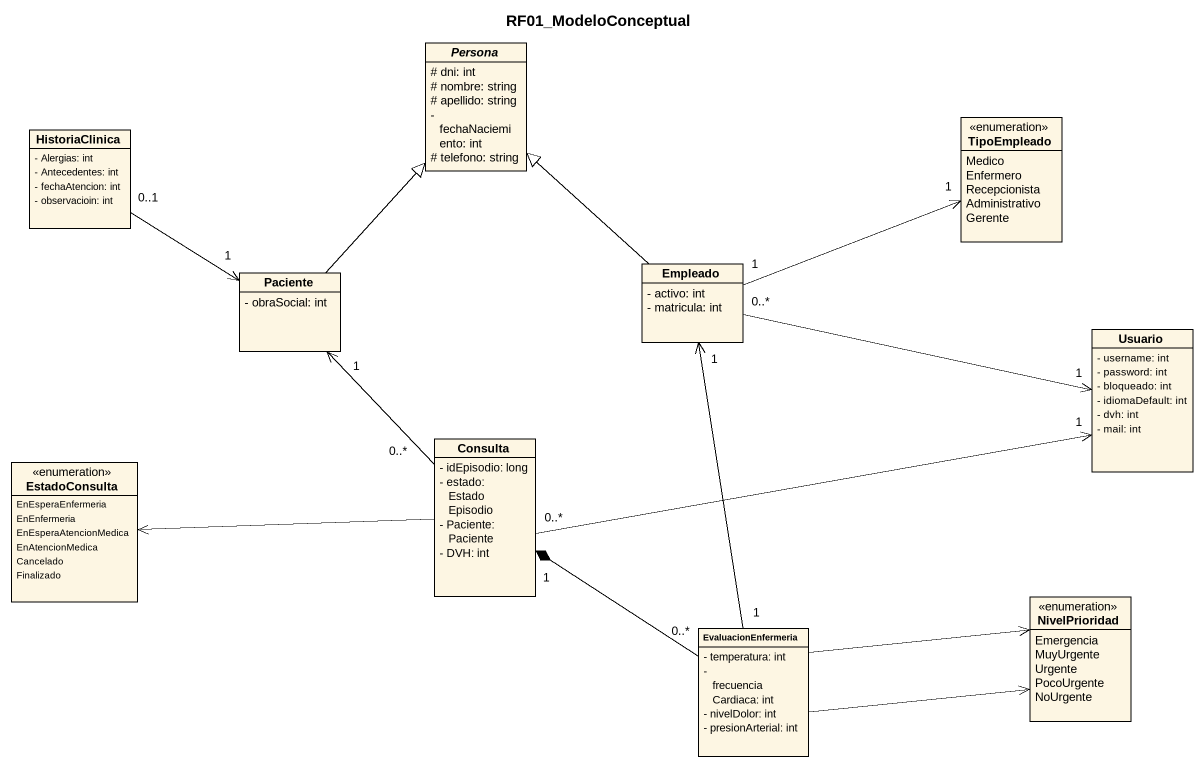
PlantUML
@startuml
title RF01_ModeloConceptual
hide circle
hide empty members
skinparam classAttributeIconSize 0
abstract class Persona {
  # dni: int
  # nombre: string
  # apellido: string
  - fechaNaciemiento: int
  # telefono: string
}
class HistoriaClinica {
  - Alergias: int
  - Antecedentes: int
  - fechaAtencion: int
  - observacioin: int
}
enum TipoEmpleado {
  Medico
  Enfermero
  Recepcionista
  Administrativo
  Gerente
}
class Paciente {
  - obraSocial: int
}
class Empleado {
  - activo: int
  - matricula: int
}
class Usuario {
  - username: int
  - password: int
  - bloqueado: int
  - idiomaDefault: int
  - dvh: int
  - mail: int
}
class Consulta {
  - idEpisodio: long
  - estado: EstadoEpisodio
  - Paciente: Paciente
  - DVH: int
}
enum EstadoConsulta {
  EnEsperaEnfermeria
  EnEnfermeria
  EnEsperaAtencionMedica
  EnAtencionMedica
  Cancelado
  Finalizado
}
enum NivelPrioridad {
  Emergencia
  MuyUrgente
  Urgente
  PocoUrgente
  NoUrgente
}
class EvaluacionEnfermeria {
  - temperatura: int
  - frecuenciaCardiaca: int
  - nivelDolor: int
  - presionArterial: int
}
Paciente -up-|> Persona
Paciente "1" <-up- "0..1" HistoriaClinica
Paciente "1" <-- "0..*" Consulta
Empleado -up-|> Persona
Empleado "1" -right-> "1" TipoEmpleado
Empleado "0..*" -right-> "1" Usuario
Consulta "0..*" -right-> "1" Usuario
Consulta -left-> EstadoConsulta
EvaluacionEnfermeria "1" -up-> "1" Empleado
EvaluacionEnfermeria "0..*" -up-* "1" Consulta
EvaluacionEnfermeria -right-> NivelPrioridad
EvaluacionEnfermeria -right-> NivelPrioridad
@enduml
